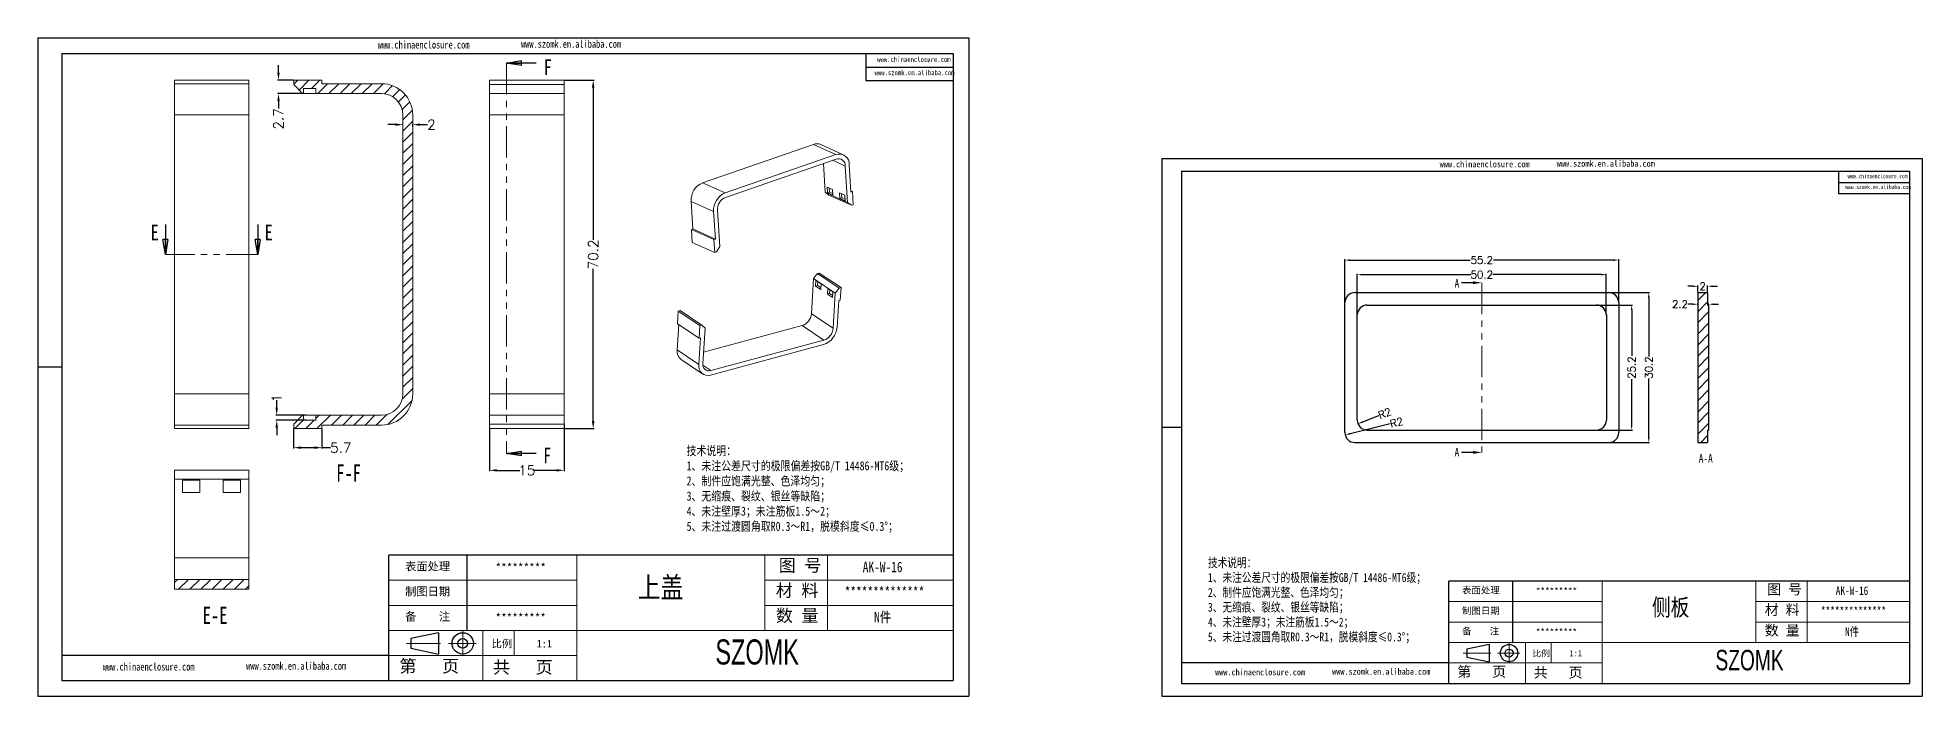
# Model space of a CAD drawing. Header units: inches. Extents: x 1958 to 3526, y 519 to 822.
# Drawn here: x 3145.6 to 3525.6, y 519 to 651.7 of the extents above; entities that cross this region are included whole.
import ezdxf

# ---------------------------------------------------------------- set-up
doc = ezdxf.new("R2010")
doc.units = ezdxf.units.IN
doc.linetypes.add('CENTER2', pattern=[28.575, 19.05, -3.175, 3.175, -3.175])
doc.linetypes.add('PHANTOM', pattern=[12.7, 6.35, -1.27, 1.27, -1.27, 1.27, -1.27])
doc.layers.add('文字', color=81, linetype='Continuous')
for name, color, linetype, lineweight in [('粗实线', 7, 'Continuous', 30), ('细实线', 3, 'Continuous', 9), ('细点划线', 2, 'CENTER2', 9)]:
    doc.layers.add(name, color=color, linetype=linetype, lineweight=lineweight)
doc.styles.add('SLDTEXTSTYLE0', font='TXT', dxfattribs={"width": 0.75})
doc.styles.add('SLDTEXTSTYLE3', font='TXT', dxfattribs={"width": 0.7})
doc.styles.get("Standard").update_dxf_attribs({"font": 'txt', "bigfont": 'gbcbig.shx'})
doc.styles.add('宋体', font='', dxfattribs={"width": 0.8, "height": 3.5})
doc.styles.add('长仿宋', font='', dxfattribs={"width": 0.7, "height": 4})
doc.styles.get('宋体').set_extended_font_data('SimSun')
doc.styles.get('长仿宋').set_extended_font_data('SimSun')
doc.dimstyles.new('1.5', dxfattribs={"dimtxt": 1.5, "dimasz": 1, "dimexe": 0.18, "dimexo": 0.0625, "dimgap": 0.1, "dimtad": 0, "dimzin": 12, "dimdsep": 46, "dimtxsty": 'Standard', "dimcen": 0.5, "dimclrd": 3, "dimclre": 3, "dimadec": 0, "dimazin": 0, "dimtfac": 1, "dimtofl": 0, "dimtmove": 0, "dimatfit": 3, "dimfxl": 1, "dimtolj": 1, "dimtzin": 0, "dimarcsym": 0})
doc.dimstyles.new('2', dxfattribs={"dimtxt": 2, "dimasz": 1.5, "dimexe": 0.18, "dimexo": 0.0625, "dimgap": 0.1, "dimtad": 0, "dimzin": 12, "dimdsep": 46, "dimtxsty": 'Standard', "dimcen": 0.5, "dimclrd": 3, "dimclre": 3, "dimadec": 0, "dimazin": 0, "dimtfac": 1, "dimtofl": 0, "dimtmove": 0, "dimatfit": 3, "dimfxl": 1, "dimtolj": 1, "dimtzin": 0, "dimarcsym": 0})

# ---------------------------------------------------------------- blocks, each defined once
blk = doc.blocks.new('*D117')
at = {"color": 3, "lineweight": -2}
for p, q in [((3409.17, 598.44), (3409.17, 607.11)), ((3410.17, 606.93), (3434.42, 606.93)), ((3463.37, 606.93), (3439.12, 606.93)), ((3464.37, 598.44), (3464.37, 607.11))]:
    blk.add_line(p, q, dxfattribs=at)
at = {"color": 3}
for points in [[(3410.17, 607.09), (3410.17, 606.76), (3409.17, 606.93)], [(3463.37, 607.09), (3463.37, 606.76), (3464.37, 606.93)]]:
    blk.add_solid(points, dxfattribs=at)
at = {"layer": 'Defpoints', "color": 0}
for p in [(3464.37, 606.93), (3409.17, 598.38), (3464.37, 598.38)]:
    blk.add_point(p, dxfattribs=at)
at = {"color": 0, "insert": (3436.77, 606.93), "char_height": 1.5, "attachment_point": 5}
blk.add_mtext('\\A1;55.2', dxfattribs=at)
blk = doc.blocks.new('*D118')
at = {"color": 3, "lineweight": -2}
for p, q in [((3411.67, 595.94), (3411.67, 604.18)), ((3461.87, 595.94), (3461.87, 604.18)), ((3412.67, 604), (3434.55, 604)), ((3460.87, 604), (3439, 604))]:
    blk.add_line(p, q, dxfattribs=at)
at = {"color": 3}
for points in [[(3412.67, 604.17), (3412.67, 603.83), (3411.67, 604)], [(3460.87, 604.17), (3460.87, 603.83), (3461.87, 604)]]:
    blk.add_solid(points, dxfattribs=at)
at = {"layer": 'Defpoints', "color": 0}
for p in [(3461.87, 604), (3411.67, 595.88), (3461.87, 595.88)]:
    blk.add_point(p, dxfattribs=at)
at = {"color": 0, "insert": (3436.77, 604), "char_height": 1.5, "attachment_point": 5}
blk.add_mtext('\\A1;50.2', dxfattribs=at)
blk = doc.blocks.new('*D119')
at = {"color": 3, "lineweight": -2}
for p, q in [((3462.44, 600.38), (3470.6, 600.38)), ((3470.42, 599.38), (3470.42, 587.5)), ((3470.42, 571.18), (3470.42, 583.05)), ((3462.44, 570.18), (3470.6, 570.18))]:
    blk.add_line(p, q, dxfattribs=at)
at = {"color": 3}
for points in [[(3470.25, 599.38), (3470.59, 599.38), (3470.42, 600.38)], [(3470.25, 571.18), (3470.59, 571.18), (3470.42, 570.18)]]:
    blk.add_solid(points, dxfattribs=at)
at = {"layer": 'Defpoints', "color": 0}
for p in [(3462.37, 600.38), (3462.37, 570.18), (3470.42, 570.18)]:
    blk.add_point(p, dxfattribs=at)
at = {"color": 0, "insert": (3470.42, 585.28), "char_height": 1.5, "attachment_point": 5, "rotation": 90}
blk.add_mtext('\\A1;30.2', dxfattribs=at)
blk = doc.blocks.new('*D120')
at = {"color": 3, "lineweight": -2}
for p, q in [((3459.94, 597.88), (3467.16, 597.88)), ((3466.98, 596.88), (3466.98, 587.63)), ((3466.98, 573.68), (3466.98, 582.93)), ((3459.94, 572.68), (3467.16, 572.68))]:
    blk.add_line(p, q, dxfattribs=at)
at = {"color": 3}
for points in [[(3466.81, 596.88), (3467.14, 596.88), (3466.98, 597.88)], [(3466.81, 573.68), (3467.14, 573.68), (3466.98, 572.68)]]:
    blk.add_solid(points, dxfattribs=at)
at = {"layer": 'Defpoints', "color": 0}
for p in [(3459.87, 597.88), (3466.98, 597.88), (3459.87, 572.68)]:
    blk.add_point(p, dxfattribs=at)
at = {"color": 0, "insert": (3466.98, 585.28), "char_height": 1.5, "attachment_point": 5, "rotation": 90}
blk.add_mtext('\\A1;25.2', dxfattribs=at)
blk = doc.blocks.new('*D121')
at = {"color": 3, "lineweight": -2}
blk.add_line((3415.94, 575.57), (3412.74, 574.31), dxfattribs=at)
at = {"color": 3}
blk.add_solid([(3412.68, 574.46), (3412.8, 574.15), (3411.81, 573.94)], dxfattribs=at)
at = {"layer": 'Defpoints', "color": 0}
for p in [(3411.81, 573.94), (3413.67, 574.68)]:
    blk.add_point(p, dxfattribs=at)
at = {"color": 0, "insert": (3417.2, 576.06), "char_height": 1.5, "attachment_point": 5, "rotation": 21.5063}
blk.add_mtext('\\A1;R2', dxfattribs=at)
blk = doc.blocks.new('*D122')
at = {"color": 3, "lineweight": -2}
blk.add_line((3418.27, 573.91), (3410.2, 571.94), dxfattribs=at)
at = {"color": 3}
blk.add_solid([(3410.16, 572.1), (3410.24, 571.78), (3409.23, 571.7)], dxfattribs=at)
at = {"layer": 'Defpoints', "color": 0}
for p in [(3409.23, 571.7), (3411.17, 572.18)]:
    blk.add_point(p, dxfattribs=at)
at = {"color": 0, "insert": (3419.58, 574.23), "char_height": 1.5, "attachment_point": 5, "rotation": 13.7076}
blk.add_mtext('\\A1;R2', dxfattribs=at)
blk = doc.blocks.new('*D123')
at = {"color": 3, "lineweight": -2}
for p, q in [((3479.3, 601.65), (3478.3, 601.65)), ((3480.3, 600.44), (3480.3, 601.83)), ((3482.3, 600.44), (3482.3, 601.83)), ((3483.3, 601.65), (3484.3, 601.65))]:
    blk.add_line(p, q, dxfattribs=at)
at = {"color": 3}
for points in [[(3479.3, 601.82), (3479.3, 601.48), (3480.3, 601.65)], [(3483.3, 601.82), (3483.3, 601.48), (3482.3, 601.65)]]:
    blk.add_solid(points, dxfattribs=at)
at = {"layer": 'Defpoints', "color": 0}
for p in [(3480.3, 600.38), (3482.3, 601.65), (3482.3, 600.38)]:
    blk.add_point(p, dxfattribs=at)
at = {"color": 0, "insert": (3481.3, 601.65), "char_height": 1.5, "attachment_point": 5}
blk.add_mtext('\\A1;2', dxfattribs=at)
blk = doc.blocks.new('*D124')
at = {"color": 3, "lineweight": -2}
for p, q in [((3479.3, 598.04), (3478.3, 598.04)), ((3480.3, 597.94), (3480.3, 598.22)), ((3482.5, 597.94), (3482.5, 598.22)), ((3483.5, 598.04), (3484.5, 598.04))]:
    blk.add_line(p, q, dxfattribs=at)
at = {"color": 3}
for points in [[(3479.3, 598.21), (3479.3, 597.88), (3480.3, 598.04)], [(3483.5, 598.21), (3483.5, 597.88), (3482.5, 598.04)]]:
    blk.add_solid(points, dxfattribs=at)
at = {"layer": 'Defpoints', "color": 0}
for p in [(3480.3, 598.04), (3480.3, 597.88), (3482.5, 597.88)]:
    blk.add_point(p, dxfattribs=at)
at = {"color": 0, "insert": (3476.7, 598.04), "char_height": 1.5, "attachment_point": 5}
blk.add_mtext('\\A1;2.2', dxfattribs=at)
blk = doc.blocks.new('dffd')
blk.add_lwpolyline([(3435.77, 602.38), (3434.51, 602.38)])
blk.add_solid([(3435.77, 602.54), (3436.77, 602.38), (3435.77, 602.21)])
blk = doc.blocks.new('_CLOSED')
at = {"color": 0, "linetype": 'ByBlock', "lineweight": -2}
for p, q in [((-1, 0.166667), (0, 0)), ((-1, 0.166667), (-1, -0.166667)), ((0, 0), (-1, -0.166667)), ((0, 0), (-1, 0))]:
    blk.add_line(p, q, dxfattribs=at)
blk = doc.blocks.new('*D128')
at = {"color": 3, "lineweight": -2}
for p, q in [((3251.81, 643.18), (3257.81, 643.18)), ((3257.63, 641.68), (3257.63, 611.02)), ((3257.63, 574.48), (3257.63, 605.15)), ((3251.81, 572.98), (3257.81, 572.98))]:
    blk.add_line(p, q, dxfattribs=at)
at = {"color": 3}
for points in [[(3257.38, 641.68), (3257.88, 641.68), (3257.63, 643.18)], [(3257.38, 574.48), (3257.88, 574.48), (3257.63, 572.98)]]:
    blk.add_solid(points, dxfattribs=at)
at = {"layer": 'Defpoints', "color": 0}
for p in [(3251.75, 643.18), (3257.63, 643.18), (3251.75, 572.98)]:
    blk.add_point(p, dxfattribs=at)
at = {"color": 0, "insert": (3257.63, 608.08), "char_height": 2, "attachment_point": 5, "rotation": 90}
blk.add_mtext('\\A1;70.2', dxfattribs=at)
blk = doc.blocks.new('*D129')
at = {"color": 3, "lineweight": -2}
for p, q in [((3251.75, 573.82), (3251.75, 564.39)), ((3236.75, 572.92), (3236.75, 564.39)), ((3238.25, 564.57), (3242.82, 564.57)), ((3250.25, 564.57), (3245.68, 564.57))]:
    blk.add_line(p, q, dxfattribs=at)
at = {"color": 3}
for points in [[(3238.25, 564.82), (3238.25, 564.32), (3236.75, 564.57)], [(3250.25, 564.82), (3250.25, 564.32), (3251.75, 564.57)]]:
    blk.add_solid(points, dxfattribs=at)
at = {"layer": 'Defpoints', "color": 0}
for p in [(3251.75, 573.88), (3236.75, 572.98), (3251.75, 564.57)]:
    blk.add_point(p, dxfattribs=at)
at = {"color": 0, "insert": (3244.25, 564.57), "char_height": 2, "attachment_point": 5}
blk.add_mtext('\\A1;15', dxfattribs=at)
blk = doc.blocks.new('*D130')
at = {"color": 3, "lineweight": -2}
for p, q in [((3217.75, 634.23), (3216.25, 634.23)), ((3219.25, 634.17), (3219.25, 634.41)), ((3221.25, 633.84), (3221.25, 634.41)), ((3222.75, 634.23), (3224.25, 634.23))]:
    blk.add_line(p, q, dxfattribs=at)
at = {"color": 3}
for points in [[(3217.75, 634.48), (3217.75, 633.98), (3219.25, 634.23)], [(3222.75, 634.48), (3222.75, 633.98), (3221.25, 634.23)]]:
    blk.add_solid(points, dxfattribs=at)
at = {"layer": 'Defpoints', "color": 0}
for p in [(3219.25, 634.11), (3221.25, 634.23), (3221.25, 633.78)]:
    blk.add_point(p, dxfattribs=at)
at = {"color": 0, "insert": (3225.02, 634.23), "char_height": 2, "attachment_point": 5}
blk.add_mtext('\\A1;2', dxfattribs=at)
blk = doc.blocks.new('*D131')
at = {"color": 3, "lineweight": -2}
for p, q in [((3194.19, 644.68), (3194.19, 646.18)), ((3197.19, 643.18), (3194.01, 643.18)), ((3198.99, 640.48), (3194.01, 640.48)), ((3194.19, 638.98), (3194.19, 637.48))]:
    blk.add_line(p, q, dxfattribs=at)
at = {"color": 3}
for points in [[(3193.94, 644.68), (3194.44, 644.68), (3194.19, 643.18)], [(3193.94, 638.98), (3194.44, 638.98), (3194.19, 640.48)]]:
    blk.add_solid(points, dxfattribs=at)
at = {"layer": 'Defpoints', "color": 0}
for p in [(3194.19, 643.18), (3197.25, 643.18), (3199.05, 640.48)]:
    blk.add_point(p, dxfattribs=at)
at = {"color": 0, "insert": (3194.19, 635.38), "char_height": 2, "attachment_point": 5, "rotation": 90}
blk.add_mtext('\\A1;2.7', dxfattribs=at)
blk = doc.blocks.new('*D132')
at = {"color": 3, "lineweight": -2}
for p, q in [((3197.25, 572.92), (3197.25, 568.96)), ((3202.95, 572.92), (3202.95, 568.96)), ((3198.75, 569.14), (3201.45, 569.14)), ((3202.95, 569.14), (3204.65, 569.14))]:
    blk.add_line(p, q, dxfattribs=at)
at = {"color": 3}
for points in [[(3198.75, 569.39), (3198.75, 568.89), (3197.25, 569.14)], [(3201.45, 569.39), (3201.45, 568.89), (3202.95, 569.14)]]:
    blk.add_solid(points, dxfattribs=at)
at = {"layer": 'Defpoints', "color": 0}
for p in [(3197.25, 572.98), (3202.95, 572.98), (3202.95, 569.14)]:
    blk.add_point(p, dxfattribs=at)
at = {"color": 0, "insert": (3206.75, 569.14), "char_height": 2, "attachment_point": 5}
blk.add_mtext('\\A1;5.7', dxfattribs=at)
blk = doc.blocks.new('*D133')
at = {"color": 3, "lineweight": -2}
for p, q in [((3193.83, 577.18), (3193.83, 578.68)), ((3199.76, 575.68), (3193.65, 575.68)), ((3199.76, 574.68), (3193.65, 574.68)), ((3193.83, 573.18), (3193.83, 571.68))]:
    blk.add_line(p, q, dxfattribs=at)
at = {"color": 3}
for points in [[(3193.58, 577.18), (3194.08, 577.18), (3193.83, 575.68)], [(3193.58, 573.18), (3194.08, 573.18), (3193.83, 574.68)]]:
    blk.add_solid(points, dxfattribs=at)
at = {"layer": 'Defpoints', "color": 0}
for p in [(3193.83, 575.68), (3199.82, 575.68), (3199.82, 574.68)]:
    blk.add_point(p, dxfattribs=at)
at = {"color": 0, "insert": (3193.83, 579.12), "char_height": 2, "attachment_point": 5, "rotation": 90}
blk.add_mtext('\\A1;1', dxfattribs=at)

msp = doc.modelspace()

# ---------------------------------------------------------------- hatches: boundary and pattern name
h = msp.add_hatch()
h.set_pattern_fill('ANSI31', color=4, scale=0.5, style=0)
edge = h.paths.add_edge_path(flags=0)
edge.add_line((3199.052, 575.684), (3197.252, 573.884))
edge.add_line((3197.252, 573.884), (3197.252, 572.984))
edge.add_line((3197.252, 572.984), (3202.952, 572.984))
edge.add_line((3202.952, 572.984), (3202.952, 573.684))
edge.add_line((3202.952, 573.684), (3214.952, 573.684))
edge.add_arc((3214.952, 579.984), 6.3, 270, 360)
edge.add_line((3221.252, 579.984), (3221.252, 636.184))
edge.add_arc((3214.952, 636.184), 6.3, 0, 90)
edge.add_line((3214.952, 642.484), (3202.952, 642.484))
edge.add_line((3202.952, 642.484), (3202.952, 643.184))
edge.add_line((3202.952, 643.184), (3197.252, 643.184))
edge.add_line((3197.252, 643.184), (3197.252, 642.284))
edge.add_line((3197.252, 642.284), (3199.052, 640.484))
edge.add_line((3199.052, 640.484), (3199.252, 640.484))
edge.add_line((3199.252, 640.484), (3199.252, 641.484))
edge.add_line((3199.252, 641.484), (3201.752, 641.484))
edge.add_line((3201.752, 641.484), (3201.752, 640.484))
edge.add_line((3201.752, 640.484), (3214.952, 640.484))
edge.add_arc((3214.952, 636.184), 4.3, 0, 90, ccw=False)
edge.add_line((3219.252, 636.184), (3219.252, 579.984))
edge.add_arc((3214.952, 579.984), 4.3, 270, 360, ccw=False)
edge.add_line((3214.952, 575.684), (3201.752, 575.684))
edge.add_line((3201.752, 575.684), (3201.752, 574.684))
edge.add_line((3201.752, 574.684), (3199.252, 574.684))
edge.add_line((3199.252, 574.684), (3199.252, 575.684))
edge.add_line((3199.252, 575.684), (3199.052, 575.684))
h = msp.add_hatch()
h.set_pattern_fill('ANSI31', color=4, scale=0.5, style=0)
h.set_pattern_definition([(45, (-30.2215, -29.0875), (-1.122532, 1.122532), [])])
h.paths.add_polyline_path([(3480.298, 570.176), (3482.298, 570.176), (3482.298, 572.676), (3482.498, 572.676), (3482.498, 597.876), (3482.298, 597.876), (3482.298, 600.376), (3480.298, 600.376)])
h = msp.add_hatch()
h.set_pattern_fill('ANSI31', color=4, scale=0.5, style=0)
h.paths.add_polyline_path([(3188.197, 542.607), (3173.197, 542.607), (3173.197, 540.607), (3188.197, 540.607)], flags=0)

# ---------------------------------------------------------------- linework, layer by layer
for p, q in [((3145.649, 651.746), (3333.332, 651.746)), ((3145.649, 651.746), (3145.649, 519.041)), ((3333.332, 651.746), (3333.332, 519.041)), ((3150.506, 648.586), (3330.172, 648.586)), ((3150.506, 648.586), (3150.506, 522.2)), ((3312.619, 648.586), (3312.619, 643.101)), ((3330.172, 648.586), (3330.172, 522.2)), ((3312.619, 645.843), (3330.172, 645.843)), ((3312.619, 643.101), (3330.172, 643.101)), ((3372.296, 627.416), (3525.57, 627.416)), ((3372.296, 627.416), (3372.296, 519.041)), ((3525.57, 627.416), (3525.57, 519.041)), ((3376.262, 624.836), (3522.989, 624.836)), ((3376.262, 624.836), (3376.262, 521.621)), ((3508.654, 624.836), (3508.654, 620.356)), ((3522.989, 624.836), (3522.989, 521.621)), ((3508.654, 622.596), (3522.989, 622.596)), ((3508.654, 620.356), (3522.989, 620.356)), ((3411.174, 600.376), (3462.374, 600.376)), ((3480.298, 600.376), (3480.298, 570.176)), ((3480.298, 600.376), (3482.298, 600.376)), ((3482.298, 600.376), (3482.298, 597.876)), ((3409.174, 572.176), (3409.174, 598.376)), ((3413.674, 597.876), (3459.874, 597.876)), ((3464.374, 598.376), (3464.374, 572.176)), ((3482.298, 597.876), (3482.498, 597.876)), ((3482.498, 597.876), (3482.498, 572.676)), ((3411.674, 574.676), (3411.674, 595.876)), ((3461.874, 595.876), (3461.874, 574.676)), ((3150.506, 585.393), (3145.649, 585.393)), ((3145.649, 580.478), (3145.649, 519.041)), ((3376.262, 573.229), (3372.296, 573.229)), ((3411.174, 570.176), (3462.374, 570.176)), ((3413.674, 572.676), (3459.874, 572.676)), ((3480.298, 570.176), (3482.298, 570.176)), ((3482.298, 572.676), (3482.498, 572.676)), ((3482.298, 572.676), (3482.298, 570.176)), ((3372.296, 569.215), (3372.296, 519.041)), ((3254.341, 547.477), (3216.425, 547.477)), ((3216.425, 522.2), (3216.425, 547.477)), ((3232.224, 532.311), (3232.224, 547.477)), ((3330.172, 547.477), (3254.341, 547.477)), ((3461.06, 542.264), (3430.096, 542.264)), ((3430.096, 521.621), (3430.096, 542.264)), ((3442.998, 529.878), (3442.998, 542.264)), ((3522.989, 542.264), (3461.06, 542.264)), ((3216.425, 527.256), (3150.506, 527.256)), ((3430.096, 525.75), (3376.262, 525.75)), ((3150.506, 522.2), (3330.172, 522.2)), ((3376.262, 521.621), (3522.989, 521.621)), ((3145.649, 519.041), (3333.332, 519.041)), ((3145.649, 519.041), (3232.54, 519.041)), ((3372.296, 519.041), (3525.57, 519.041)), ((3372.296, 519.041), (3443.256, 519.041))]:
    msp.add_line(p, q)
at = {"color": 1, "linetype": 'PHANTOM', "lineweight": 15}
for p, q in [((3240.15, 646.647), (3240.15, 567.96)), ((3189.997, 608.084), (3171.397, 608.084)), ((3436.774, 602.376), (3436.774, 568.176))]:
    msp.add_line(p, q, dxfattribs=at)
at = {"color": 7, "linetype": 'Continuous', "lineweight": 30}
for p, q in [((3246.15, 646.647), (3240.15, 646.647)), ((3171.397, 614.084), (3171.397, 608.084)), ((3189.997, 614.084), (3189.997, 608.084)), ((3246.15, 567.96), (3240.15, 567.96))]:
    msp.add_line(p, q, dxfattribs=at)
at = {"color": 7, "linetype": 'Continuous', "lineweight": 15}
for p, q in [((3188.197, 643.184), (3173.197, 643.184)), ((3173.197, 642.484), (3173.197, 643.184)), ((3173.197, 642.484), (3173.197, 636.184)), ((3173.197, 642.484), (3188.197, 642.484)), ((3188.197, 642.484), (3188.197, 643.184)), ((3188.197, 636.184), (3188.197, 642.484)), ((3197.252, 642.284), (3197.252, 643.184)), ((3202.952, 643.184), (3197.252, 643.184)), ((3199.052, 640.484), (3197.252, 642.284)), ((3202.952, 642.484), (3202.952, 643.184)), ((3214.952, 642.484), (3202.952, 642.484)), ((3251.75, 643.184), (3236.75, 643.184)), ((3236.75, 642.284), (3236.75, 643.184)), ((3236.75, 640.484), (3236.75, 642.284)), ((3236.75, 642.284), (3251.75, 642.284)), ((3251.75, 642.284), (3251.75, 643.184)), ((3251.75, 642.284), (3251.75, 640.484)), ((3199.252, 640.484), (3199.052, 640.484)), ((3201.752, 641.484), (3199.252, 641.484)), ((3199.252, 641.484), (3199.252, 640.484)), ((3201.752, 640.484), (3199.252, 640.484)), ((3201.752, 640.484), (3201.752, 641.484)), ((3214.952, 640.484), (3201.752, 640.484)), ((3251.75, 640.484), (3236.75, 640.484)), ((3236.75, 636.184), (3236.75, 640.484)), ((3251.75, 640.484), (3251.75, 636.184)), ((3188.197, 636.184), (3173.197, 636.184)), ((3173.197, 636.184), (3173.197, 579.984)), ((3188.197, 579.984), (3188.197, 636.184)), ((3219.252, 636.184), (3219.252, 579.984)), ((3221.252, 636.184), (3221.252, 579.984)), ((3236.75, 636.184), (3251.75, 636.184)), ((3236.75, 579.984), (3236.75, 636.184)), ((3251.75, 636.184), (3251.75, 579.984)), ((3302.038, 630.249), (3279.699, 622.529)), ((3284.228, 620.483), (3306.567, 628.203)), ((3284.287, 619.561), (3306.625, 627.281)), ((3306.567, 628.203), (3302.038, 630.249)), ((3308.047, 628.169), (3303.519, 630.215)), ((3304.029, 626.383), (3304.393, 620.606)), ((3308.922, 618.559), (3308.459, 625.889)), ((3309.603, 620.632), (3309.254, 626.164)), ((3279.699, 622.529), (3284.228, 620.483)), ((3304.393, 620.606), (3308.922, 618.559)), ((3305.161, 620.023), (3304.393, 620.606)), ((3305.869, 621.148), (3304.813, 621.625)), ((3304.813, 621.625), (3304.885, 620.473)), ((3305.283, 620.61), (3304.885, 620.473)), ((3304.885, 620.473), (3305.942, 619.995)), ((3309.69, 617.977), (3305.161, 620.023)), ((3305.231, 621.436), (3305.283, 620.61)), ((3305.283, 620.61), (3305.922, 620.321)), ((3305.942, 619.995), (3305.869, 621.148)), ((3308.345, 620.029), (3307.288, 620.506)), ((3307.288, 620.506), (3307.361, 619.354)), ((3307.759, 619.491), (3307.361, 619.354)), ((3307.361, 619.354), (3308.418, 618.876)), ((3307.707, 620.318), (3307.759, 619.491)), ((3307.759, 619.491), (3308.397, 619.203)), ((3308.418, 618.876), (3308.345, 620.029)), ((3309.882, 620.728), (3309.589, 620.86)), ((3309.603, 620.632), (3309.882, 620.728)), ((3310.047, 618.1), (3309.882, 620.728)), ((3281.907, 616.713), (3277.379, 618.76)), ((3277.728, 613.228), (3277.379, 618.76)), ((3281.907, 616.713), (3282.256, 611.181)), ((3282.702, 616.988), (3283.165, 609.658)), ((3308.922, 618.559), (3309.69, 617.977)), ((3309.69, 617.977), (3310.047, 618.1)), ((3277.728, 613.228), (3277.449, 613.132)), ((3277.615, 610.504), (3277.449, 613.132)), ((3277.449, 613.132), (3281.978, 611.085)), ((3277.728, 613.228), (3282.256, 611.181)), ((3282.144, 608.457), (3277.615, 610.504)), ((3282.256, 611.181), (3281.978, 611.085)), ((3281.978, 611.085), (3282.144, 608.457)), ((3282.502, 608.581), (3282.144, 608.457)), ((3282.502, 608.581), (3283.165, 609.658)), ((3302.073, 603.229), (3302.854, 604.231)), ((3302.854, 604.231), (3303.218, 604.329)), ((3302.854, 604.231), (3307.226, 601.298)), ((3303.218, 604.329), (3307.591, 601.396)), ((3302.073, 603.229), (3301.62, 596.122)), ((3306.446, 600.297), (3302.073, 603.229)), ((3302.548, 602.817), (3302.477, 601.7)), ((3302.882, 601.809), (3302.477, 601.7)), ((3302.477, 601.7), (3303.497, 601.015)), ((3303.569, 602.133), (3302.548, 602.817)), ((3302.93, 602.561), (3302.882, 601.809)), ((3302.882, 601.809), (3303.521, 601.381)), ((3303.497, 601.015), (3303.569, 602.133)), ((3304.939, 601.214), (3304.867, 600.097)), ((3305.959, 600.53), (3304.939, 601.214)), ((3305.321, 600.958), (3305.273, 600.206)), ((3305.888, 599.412), (3305.959, 600.53)), ((3305.992, 593.189), (3306.446, 600.297)), ((3307.226, 601.298), (3306.446, 600.297)), ((3307.226, 601.298), (3307.591, 601.396)), ((3307.429, 598.848), (3307.591, 601.396)), ((3274.609, 594.114), (3274.772, 596.662)), ((3275.136, 596.76), (3274.772, 596.662)), ((3274.772, 596.662), (3279.144, 593.729)), ((3279.509, 593.827), (3275.136, 596.76)), ((3305.273, 600.206), (3304.867, 600.097)), ((3304.867, 600.097), (3305.888, 599.412)), ((3305.273, 600.206), (3305.911, 599.778)), ((3306.803, 593.407), (3307.145, 598.772)), ((3307.145, 598.772), (3307.429, 598.848)), ((3274.551, 588.826), (3274.876, 593.934)), ((3278.982, 591.181), (3274.609, 594.114)), ((3279.144, 593.729), (3278.982, 591.181)), ((3279.509, 593.827), (3279.144, 593.729)), ((3280.187, 593.219), (3279.509, 593.827)), ((3280.187, 593.219), (3279.734, 586.111)), ((3279.878, 588.372), (3299.755, 593.73)), ((3299.755, 593.73), (3304.127, 590.797)), ((3305.992, 593.189), (3301.62, 596.122)), ((3279.266, 591.257), (3278.924, 585.893)), ((3279.266, 591.257), (3278.982, 591.181)), ((3304.07, 589.903), (3281.297, 583.765)), ((3304.127, 590.797), (3281.354, 584.659)), ((3274.551, 588.826), (3278.924, 585.893)), ((3275.349, 586.898), (3279.722, 583.965)), ((3173.197, 579.984), (3173.197, 573.684)), ((3173.197, 579.984), (3188.197, 579.984)), ((3188.197, 573.684), (3188.197, 579.984)), ((3251.75, 579.984), (3236.75, 579.984)), ((3236.75, 575.684), (3236.75, 579.984)), ((3251.75, 579.984), (3251.75, 575.684)), ((3188.197, 573.684), (3173.197, 573.684)), ((3173.197, 573.684), (3173.197, 572.984)), ((3188.197, 573.684), (3188.197, 572.984)), ((3197.252, 573.884), (3199.052, 575.684)), ((3197.252, 572.984), (3197.252, 573.884)), ((3199.052, 575.684), (3199.252, 575.684)), ((3199.252, 574.684), (3199.252, 575.684)), ((3201.752, 575.684), (3199.252, 575.684)), ((3199.252, 574.684), (3201.752, 574.684)), ((3201.752, 575.684), (3201.752, 574.684)), ((3201.752, 575.684), (3214.952, 575.684)), ((3202.952, 572.984), (3202.952, 573.684)), ((3202.952, 573.684), (3214.952, 573.684)), ((3236.75, 573.884), (3236.75, 575.684)), ((3236.75, 575.684), (3251.75, 575.684)), ((3236.75, 573.884), (3236.75, 572.984)), ((3251.75, 573.884), (3236.75, 573.884)), ((3251.75, 575.684), (3251.75, 573.884)), ((3251.75, 573.884), (3251.75, 572.984)), ((3173.197, 572.984), (3188.197, 572.984)), ((3197.252, 572.984), (3202.952, 572.984)), ((3251.75, 572.984), (3236.75, 572.984)), ((3173.197, 564.607), (3188.197, 564.607)), ((3173.197, 562.807), (3173.197, 564.607)), ((3188.197, 562.807), (3173.197, 562.807)), ((3173.197, 562.807), (3173.197, 546.907)), ((3178.347, 562.607), (3174.847, 562.607)), ((3174.847, 562.607), (3174.847, 560.107)), ((3178.347, 560.107), (3178.347, 562.607)), ((3183.047, 562.607), (3183.047, 560.107)), ((3186.547, 562.607), (3183.047, 562.607)), ((3186.547, 560.107), (3186.547, 562.607)), ((3188.197, 564.607), (3188.197, 562.807)), ((3188.197, 546.907), (3188.197, 562.807)), ((3174.847, 560.107), (3178.347, 560.107)), ((3183.047, 560.107), (3186.547, 560.107)), ((3188.197, 546.907), (3173.197, 546.907)), ((3173.197, 542.607), (3173.197, 546.907)), ((3188.197, 546.907), (3188.197, 542.607)), ((3173.197, 542.607), (3188.197, 542.607)), ((3173.197, 542.607), (3173.197, 540.607)), ((3173.197, 540.607), (3188.197, 540.607)), ((3188.197, 540.607), (3188.197, 542.607))]:
    msp.add_line(p, q, dxfattribs=at)
at = {"color": 8, "linetype": 'Continuous', "lineweight": 15}
for p, q in [((3305.92, 627.037), (3308.459, 625.889)), ((3281.354, 584.659), (3279.744, 585.738))]:
    msp.add_line(p, q, dxfattribs=at)
at = {"color": 7, "linetype": 'Continuous', "lineweight": 15}
for centre, radius, start, end in [((3214.952, 636.184), 6.3, 0, 90), ((3214.952, 636.184), 4.3, 0, 90), ((3302.736, 628.372), 2.002, 66.99578, 110.39256), ((3307.222, 626.275), 2.035, 356.85446, 108.77077), ((3307.071, 625.964), 1.39, 356.90724, 108.71799), ((3281.202, 619.005), 3.831, 113.08901, 183.67048), ((3285.723, 616.963), 3.824, 113.00768, 183.75181), ((3285.305, 617.16), 2.608, 112.98189, 183.7776), ((3298.886, 596.33), 2.742, 288.4726, 355.63863), ((3302.793, 593.716), 4.022, 288.52075, 355.59047), ((3303.259, 593.397), 2.742, 288.4726, 355.63863), ((3276.61, 588.549), 2.077, 172.34506, 232.63826), ((3280.757, 585.55), 1.865, 169.39589, 286.83745), ((3280.987, 585.879), 1.274, 169.51086, 286.72248), ((3214.952, 579.984), 4.3, 270, 0), ((3214.952, 579.984), 6.3, 270, 0)]:
    msp.add_arc(centre, radius, start, end, dxfattribs=at)
for centre, start, end in [((3411.174, 598.376), 90, 180), ((3462.374, 598.376), 0, 90), ((3413.674, 595.876), 90, 180), ((3459.874, 595.876), 0, 90), ((3413.674, 574.676), 180, 270), ((3459.874, 574.676), 270, 360), ((3411.174, 572.176), 180, 270), ((3462.374, 572.176), 270, 0)]:
    msp.add_arc(centre, 2, start, end)
at = {"layer": '粗实线', "color": 7}
for p, q in [((3226.417, 531.838), (3220.893, 530.667)), ((3220.893, 530.667), (3220.893, 528.714)), ((3220.893, 528.714), (3226.417, 527.509)), ((3226.417, 531.838), (3226.417, 527.509)), ((3438.256, 529.492), (3433.745, 528.536)), ((3433.745, 528.536), (3433.745, 526.94)), ((3438.256, 529.492), (3438.256, 525.957)), ((3433.745, 526.94), (3438.256, 525.957))]:
    msp.add_line(p, q, dxfattribs=at)
for centre, radius in [((3231.333, 529.691), 2.148), ((3231.333, 529.691), 0.977), ((3442.271, 527.738), 1.754), ((3442.271, 527.738), 0.798)]:
    msp.add_circle(centre, radius, dxfattribs=at)
at = {"layer": '细实线', "color": 7}
for p, q in [((3254.341, 547.477), (3254.341, 522.2)), ((3292.257, 547.477), (3292.257, 532.311)), ((3304.895, 547.477), (3304.895, 532.418)), ((3254.341, 542.422), (3216.425, 542.422)), ((3330.172, 542.422), (3292.257, 542.422)), ((3461.06, 542.264), (3461.06, 521.621)), ((3492.025, 542.264), (3492.025, 529.878)), ((3502.346, 542.264), (3502.346, 529.965)), ((3254.341, 537.367), (3216.425, 537.367)), ((3330.172, 537.367), (3292.257, 537.367)), ((3461.06, 538.135), (3430.096, 538.135)), ((3522.989, 538.135), (3492.025, 538.135)), ((3330.172, 532.311), (3216.425, 532.311)), ((3235.383, 532.311), (3235.383, 522.2)), ((3241.702, 532.311), (3241.702, 527.256)), ((3461.06, 534.007), (3430.096, 534.007)), ((3522.989, 534.007), (3492.025, 534.007)), ((3522.989, 529.878), (3430.096, 529.878)), ((3445.578, 529.878), (3445.578, 521.621)), ((3450.739, 529.878), (3450.739, 525.75)), ((3254.341, 527.256), (3216.425, 527.256)), ((3461.06, 525.75), (3430.096, 525.75))]:
    msp.add_line(p, q, dxfattribs=at)
at = {"layer": '细点划线', "color": 7}
for p, q in [((3231.333, 532.163), (3231.333, 527.256)), ((3220.012, 529.691), (3226.84, 529.691)), ((3228.461, 529.691), (3234.011, 529.691)), ((3442.271, 529.757), (3442.271, 525.75)), ((3433.025, 527.738), (3438.601, 527.738)), ((3439.925, 527.738), (3444.458, 527.738))]:
    msp.add_line(p, q, dxfattribs=at)

# ---------------------------------------------------------------- block references
at = {"color": 7, "linetype": 'Continuous', "lineweight": 30, "xscale": 3, "yscale": 3, "zscale": 0.5}
for p, rotation in [((3240.15, 646.647), 180), ((3171.397, 608.084), 270), ((3189.997, 608.084), 270), ((3240.15, 567.96), 180)]:
    msp.add_blockref('_CLOSED', p, dxfattribs=dict(at, rotation=rotation))
at = {"yscale": 1.800000000000011, "zscale": 1.8}
for p, xscale in [((-2749.419, -481.901), 1.800000000000182), ((-2749.419, -516.101), 1.799999999999955)]:
    msp.add_blockref('dffd', p, dxfattribs=dict(at, xscale=xscale))

# ---------------------------------------------------------------- texts
at = {"color": 7, "linetype": 'Continuous', "char_height": 3.175, "attachment_point": 1, "style": 'SLDTEXTSTYLE0'}
for s, insert in [('F', (3247.662, 647.415)), ('E', (3168.428, 614.084)), ('E', (3191.406, 614.084)), ('F', (3247.566, 569.169))]:
    msp.add_mtext(s, dxfattribs=dict(at, insert=insert))
at = {"color": 0, "linetype": 'Continuous', "lineweight": 0, "char_height": 3.5, "attachment_point": 2, "style": 'SLDTEXTSTYLE3'}
for s, insert in [('F-F', (3208.321, 565.78)), ('E-E', (3181.409, 537.111))]:
    msp.add_mtext(s, dxfattribs=dict(at, insert=insert))
at = {"attachment_point": 1}
for s, insert, char_height, width in [('{\\fSimHei|b0|i0|c134|p49;表面处理}', (3219.722, 546.043), 1.66256, 944.91835), ('{\\fSimHei|b0|i0|c134|p49;*********}', (3237.932, 545.829), 1.66256, 944.91835), ('{\\fSimHei|b0|i0|c134|p49;制图日期}', (3219.722, 540.987), 1.66256, 944.91835), ('{\\fSimHei|b0|i0|c134|p49;表面处理}', (3432.789, 541.092), 1.35776, 771.68332), ('{\\fSimHei|b0|i0|c134|p49;*********}', (3447.66, 540.918), 1.35776, 771.68332), ('{\\fSimHei|b0|i0|c134|p49;备    注}', (3219.722, 535.932), 1.66256, 944.91835), ('{\\fSimHei|b0|i0|c134|p49;*********}', (3237.932, 535.718), 1.66256, 944.91835), ('{\\fSimHei|b0|i0|c134|p49;制图日期}', (3432.789, 536.964), 1.35776, 771.68332), ('{\\fSimHei|b0|i0|c134|p49;备    注}', (3432.789, 532.835), 1.35776, 771.68332), ('{\\fSimHei|b0|i0|c134|p49;*********}', (3447.66, 532.661), 1.35776, 771.68332)]:
    msp.add_mtext(s, dxfattribs=dict(at, insert=insert, char_height=char_height, width=width))
at = {"layer": '文字', "color": 0, "attachment_point": 1, "style": '宋体'}
for s, insert, char_height, width in [('www.chinaenclosure.com', (3214.193, 651.109), 1.54471, 27.13915), ('www.szomk.en.alibaba.com', (3243.086, 651.262), 1.54471, 27.13915), ('www.chinaenclosure.com', (3314.88, 647.891), 1.02981, 18.09277), ('www.szomk.en.alibaba.com', (3314.342, 645.224), 1.02981, 18.09277), ('www.chinaenclosure.com', (3428.273, 626.896), 1.26152, 22.16364), ('www.szomk.en.alibaba.com', (3451.869, 627.021), 1.26152, 22.16364), ('www.chinaenclosure.com', (3510.501, 624.269), 0.84101, 14.77576), ('www.szomk.en.alibaba.com', (3510.061, 622.091), 0.84101, 14.77576), ('{\\H1.111x;A}', (3431.279, 603.121), 1.54823, 17.89922), ('{\\H1.111x;技术说明：\\P1、未注公差尺寸的极限偏差按GB/T 14486-MT6级；\\P2、制件应饱满光整、色泽均匀；\\P3、无缩痕、裂纹、银丝等缺陷；\\P4、未注壁厚3；未注筋板1.5～2；\\P5、未注过渡圆角取R0.3～R1，脱模斜度≤0.3%%D；}', (3276.456, 569.446), 1.64565, 59.94001), ('{\\H1.111x;A}', (3431.279, 569.081), 1.54823, 17.89922), ('{\\H1.111x;A-A}', (3480.509, 567.857), 1.54823, 17.89922), ('{\\H1.111x;技术说明：\\P1、未注公差尺寸的极限偏差按GB/T 14486-MT6级；\\P2、制件应饱满光整、色泽均匀；\\P3、无缩痕、裂纹、银丝等缺陷；\\P4、未注壁厚3；未注筋板1.5～2；\\P5、未注过渡圆角取R0.3～R1，脱模斜度≤0.3%%D；}', (3381.55, 546.839), 1.61273, 58.74121), ('上盖', (3266.613, 543.113), 4.2129, 53.85987), ('{\\H1.111x;AK-W-16}', (3311.969, 546.157), 1.89579, 21.91741), ('{\\H1.111x;**************}', (3308.322, 541.101), 1.89579, 21.91741), ('{\\H1.111x;AK-W-16}', (3508.123, 541.186), 1.54823, 17.89922), ('{\\H1.111x;N件}', (3314.262, 536.046), 1.89579, 21.91741), ('侧板', (3471.083, 538.7), 3.4405, 43.98556), ('{\\H1.111x;**************}', (3505.145, 537.057), 1.54823, 17.89922), ('{\\H1.111x;N件}', (3509.996, 532.928), 1.54823, 17.89922), ('www.chinaenclosure.com', (3158.777, 525.776), 1.54471, 27.13915), ('www.szomk.en.alibaba.com', (3187.669, 525.929), 1.54471, 27.13915), ('www.chinaenclosure.com', (3383.016, 524.541), 1.26152, 22.16364), ('www.szomk.en.alibaba.com', (3406.612, 524.666), 1.26152, 22.16364)]:
    msp.add_mtext(s, dxfattribs=dict(at, insert=insert, char_height=char_height, width=width))
at = {"layer": '粗实线', "attachment_point": 1, "style": '长仿宋'}
for insert, char_height, width in [((3282.269, 530.501), 5.05543, 56.69163), ((3483.868, 528.4), 4.1286, 46.29817)]:
    msp.add_mtext('{\\fSTXinwei|b0|i0|c134|p2;SZOMK}', dxfattribs=dict(at, insert=insert, char_height=char_height, width=width))
at = {"layer": '细实线', "color": 7, "attachment_point": 1}
for s, insert, char_height, width in [('{\\fSimSun|b0|i0|c134|p54;图 号}', (3295.036, 546.71), 2.52771, 12.63857), ('{\\fSimSun|b0|i0|c134|p54;材 料   }', (3294.437, 541.655), 2.52771, 12.63857), ('{\\fSimSun|b0|i0|c134|p54;图 号}', (3494.295, 541.637), 2.0643, 10.3215), ('{\\fSimSun|b0|i0|c134|p54;数 量}', (3294.449, 536.574), 2.52771, 11.42053), ('{\\fSimSun|b0|i0|c134|p54;材 料   }', (3493.806, 537.509), 2.0643, 10.3215), ('{\\fSimSun|b0|i0|c134|p54;数 量}', (3493.816, 533.36), 2.0643, 9.32677), ('{\\fSimSun|b0|i0|c134|p54;比例}', (3237.153, 530.397), 1.51663, 6.65753), ('{\\fSimSun|b0|i0|c134|p54;1:1}', (3246.237, 530.397), 1.51663, 6.65753), ('{\\fSimSun|b0|i0|c134|p54;比例}', (3447.023, 528.315), 1.23858, 5.43698), ('{\\fSimSun|b0|i0|c134|p54;1:1}', (3454.442, 528.315), 1.23858, 5.43698), ('{\\fSimSun|b0|i0|c134|p54;第   页}', (3218.552, 526.387), 2.52771, 18.95786), ('{\\fSimSun|b0|i0|c134|p54; 共   页}', (3235.693, 526.172), 2.52771, 18.95786), ('{\\fSimSun|b0|i0|c134|p54;第   页}', (3431.833, 525.04), 2.0643, 15.48225), ('{\\fSimSun|b0|i0|c134|p54; 共   页}', (3445.831, 524.865), 2.0643, 15.48225)]:
    msp.add_mtext(s, dxfattribs=dict(at, insert=insert, char_height=char_height, width=width))

# ---------------------------------------------------------------- dimensions: what is measured, and where the dimension line sits
for base, p1, p2, picture, middle in [((3194.192, 643.184), (3199.052, 640.484), (3197.252, 643.184), '*D131', (3194.192, 635.384)), ((3193.825, 575.684), (3199.819, 574.684), (3199.819, 575.684), '*D133', (3193.825, 579.118))]:
    dim = msp.add_linear_dim(base=base, p1=p1, p2=p2, angle=90, dimstyle='2')
    dim.commit()
    dim.dimension.update_dxf_attribs({"geometry": picture, "text_midpoint": middle, "dimtype": 160})
for base, p1, p2, dimstyle, picture, middle in [((3257.627, 643.184), (3251.75, 572.984), (3251.75, 643.184), '2', '*D128', (3257.627, 608.084)), ((3470.418, 570.176), (3462.374, 600.376), (3462.374, 570.176), '1.5', '*D119', (3470.418, 585.276)), ((3466.978, 597.876), (3459.874, 572.676), (3459.874, 597.876), '1.5', '*D120', (3466.978, 585.276))]:
    dim = msp.add_linear_dim(base=base, p1=p1, p2=p2, angle=90, dimstyle=dimstyle)
    dim.commit()
    dim.dimension.update_dxf_attribs({"geometry": picture, "text_midpoint": middle})
for base, p1, p2, dimstyle, picture, middle in [((3221.252, 634.232), (3219.252, 634.111), (3221.252, 633.779), '2', '*D130', (3225.018, 634.232)), ((3464.374, 606.928), (3409.174, 598.376), (3464.374, 598.376), '1.5', '*D117', (3436.774, 606.928)), ((3461.874, 604), (3411.674, 595.876), (3461.874, 595.876), '1.5', '*D118', (3436.774, 604)), ((3202.952, 569.145), (3197.252, 572.984), (3202.952, 572.984), '2', '*D132', (3206.747, 569.145))]:
    dim = msp.add_linear_dim(base=base, p1=p1, p2=p2, dimstyle=dimstyle)
    dim.commit()
    dim.dimension.update_dxf_attribs({"geometry": picture, "text_midpoint": middle, "dimtype": 160})
for base, p1, p2, dimstyle, picture, middle in [((3482.298, 601.651), (3480.298, 600.376), (3482.298, 600.376), '1.5', '*D123', (3481.298, 601.651)), ((3480.298, 598.044), (3482.498, 597.876), (3480.298, 597.876), '1.5', '*D124', (3476.698, 598.044)), ((3251.75, 564.568), (3236.75, 572.984), (3251.75, 573.884), '2', '*D129', (3244.25, 564.568))]:
    dim = msp.add_linear_dim(base=base, p1=p1, p2=p2, dimstyle=dimstyle)
    dim.commit()
    dim.dimension.update_dxf_attribs({"geometry": picture, "text_midpoint": middle})
for center, mpoint, picture, middle in [((3411.174, 572.176), (3409.231, 571.702), '*D122', (3419.585, 574.228)), ((3413.674, 574.676), (3411.813, 573.943), '*D121', (3417.195, 576.064))]:
    dim = msp.add_radius_dim(center=center, mpoint=mpoint, dimstyle='1.5', override={"dimtmove": 1})
    dim.commit()
    dim.dimension.update_dxf_attribs({"geometry": picture, "text_midpoint": middle, "dimtype": 164})

doc.saveas('drawing.dxf')
